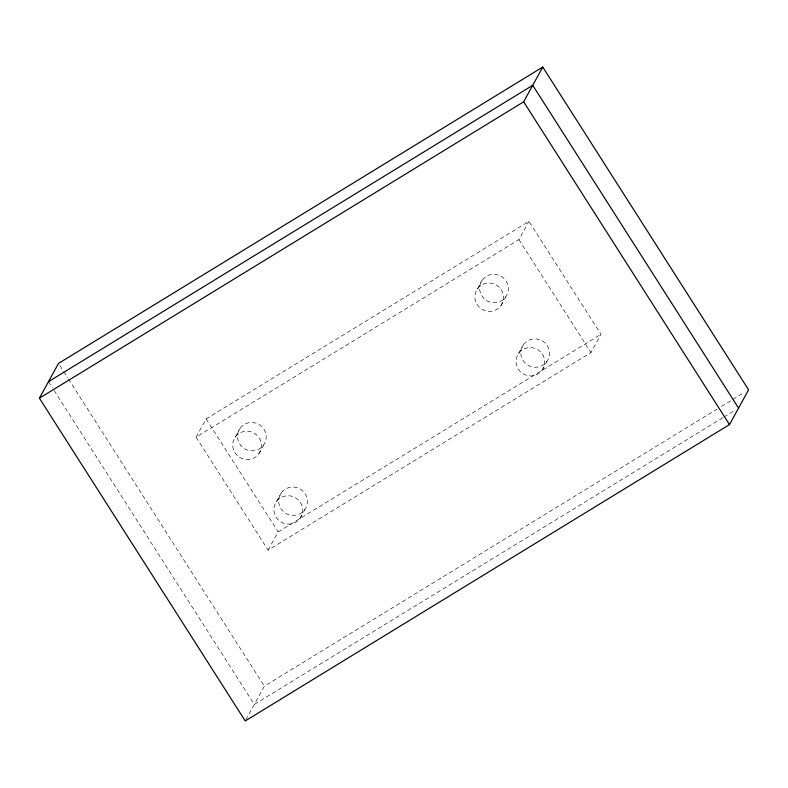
<?xml version="1.0" encoding="UTF-8"?>
<svg xmlns="http://www.w3.org/2000/svg" width="788" height="788" viewBox="0 0 788 788"><rect width="100%" height="100%" fill="white"/><g stroke="black" fill="none" stroke-linecap="round" stroke-linejoin="round"><path stroke-width="0.59" stroke-dasharray="3.94 2.96" d="M196.084 437.173L206.121 418.921L528.945 221.349L600.998 334.319L590.961 352.571L268.127 550.142L196.084 437.173L518.918 239.601L528.945 221.349M235.336 437.025L240.113 428.337M258.868 453.721L263.645 445.033M276.499 501.582L281.277 492.894M268.127 550.142L278.164 531.89L600.998 334.319M300.031 518.277L304.808 509.58M477.459 288.841L482.236 280.154M245.807 719.917L264.354 686.181L717.159 409.07M500.981 305.537L505.768 296.849M518.622 353.398L523.399 344.711M542.154 370.094L546.931 361.406M721.345 406.5L731.825 400.087M732.879 399.447L744.404 392.385M722.842 417.699L254.317 704.433L53.111 388.927M723.896 417.059L734.377 410.637M518.918 239.601L590.961 352.571M206.121 418.921L278.164 531.89M59.839 365.484L63.148 370.675M63.808 371.719L67.778 377.945M68.438 378.979L264.354 686.181M48.482 381.668L52.451 387.893M239.591 443.802A14.43 14.115 28.8 0 0 264.453 443.752A14.43 14.115 28.8 0 0 251.589 422.486A14.43 14.115 28.8 0 0 239.591 443.802M280.755 508.358A14.43 14.115 28.8 0 0 305.626 508.309A14.43 14.115 28.8 0 0 292.752 487.043A14.43 14.115 28.8 0 0 280.755 508.358M481.714 295.618A14.43 14.115 28.8 0 0 506.576 295.579A14.43 14.115 28.8 0 0 493.712 274.313A14.43 14.115 28.8 0 0 481.714 295.618M522.877 360.175A14.43 14.115 28.8 0 0 547.749 360.126A14.43 14.115 28.8 0 0 534.875 338.86A14.43 14.115 28.8 0 0 522.877 360.175M476.937 304.316A14.43 14.115 28.8 0 0 501.798 304.266A14.43 14.115 28.8 0 0 488.934 283A14.43 14.115 28.8 0 0 476.937 304.316M518.1 368.863A14.43 14.115 28.8 0 0 542.971 368.823A14.43 14.115 28.8 0 0 530.097 347.557A14.43 14.115 28.8 0 0 518.1 368.863M234.814 452.489A14.43 14.115 28.8 0 0 259.676 452.45A14.43 14.115 28.8 0 0 246.811 431.184A14.43 14.115 28.8 0 0 234.814 452.489M275.977 517.046A14.43 14.115 28.8 0 0 300.849 516.997A14.43 14.115 28.8 0 0 287.975 495.741A14.43 14.115 28.8 0 0 275.977 517.046"/><path stroke-width="1.18" d="M39.4 398.176L58.509 363.416L542.755 67.049L748.6 389.824L729.491 424.584L245.245 720.951L39.4 398.176L523.646 101.819L542.755 67.049M48.482 381.668L532.727 85.301L738.563 408.076M523.646 101.819L729.491 424.584"/></g></svg>
